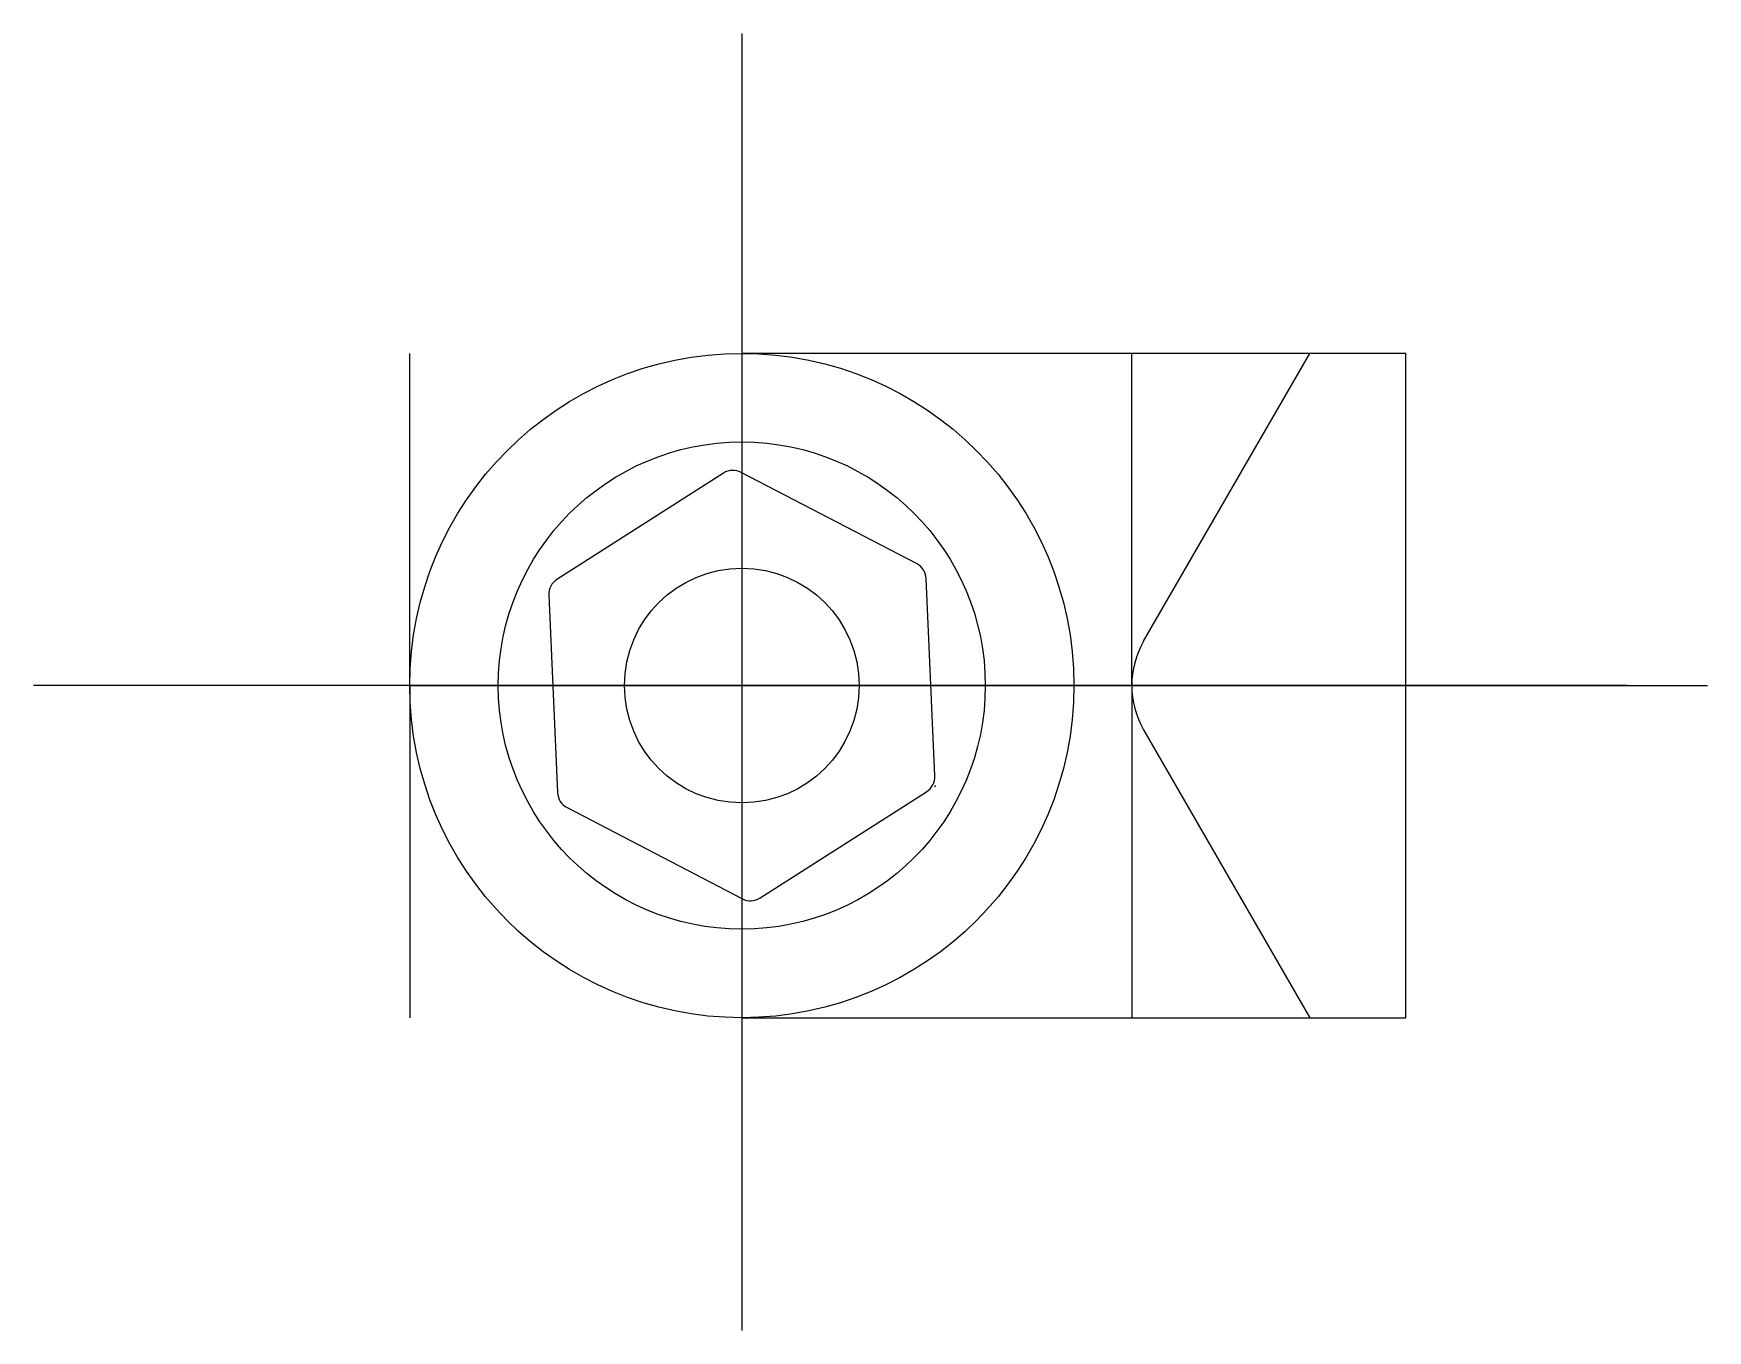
# Model space of a CAD drawing. Header units: centimetres. Extents: x -1.6 to 2.18, y -1.46 to 1.47.
import ezdxf

# ---------------------------------------------------------------- set-up
doc = ezdxf.new("R2010")
doc.units = ezdxf.units.CM
doc.header["$MEASUREMENT"] = 0
for name, color, linetype in [('GoPro Mount F-M v14_Cutout Female (3T+nut)', 7, 'Continuous'), ('GoPro Mount F-M v14_CutOut Male (2T)', 7, 'Continuous'), ('GoPro Mount F-M v14_Skizze TOP', 7, 'Continuous')]:
    doc.layers.add(name, color=color, linetype=linetype)

msp = doc.modelspace()

# ---------------------------------------------------------------- linework, layer by layer
at = {"layer": 'GoPro Mount F-M v14_Cutout Female (3T+nut)'}
for p, q in [((-0.75, 0), (1.5, 0)), ((1.5, 0, 0.28), (-0.75, 0, 0.28)), ((-0.75, 0, 0.28), (1.5, 0, 0.28)), ((0.75, 0, 1.7), (-0.75, 0, 1.7)), ((-0.75, 0, 0.89), (1.5, 0, 0.89)), ((-0.75, 0, 1.5), (0.75, 0, 1.5)), ((-0.75, 0, 1.5), (0.75, 0, 1.5)), ((-0.75, 0, 1.22), (-0.75, 0, 0.89)), ((-0.75, 0, 0.61), (-0.75, 0, 0.28)), ((-0.75, 0, 1.22), (1.5, 0, 1.22)), ((-0.75, 0), (0.75, 0)), ((1.5, 0, 0.89), (-0.75, 0, 0.89)), ((1.5, 0, 1.22), (-0.75, 0, 1.22)), ((-0.75, 0), (0.75, 0)), ((1.5, 0, 0.61), (-0.75, 0, 0.61)), ((-0.75, 0, 0.61), (1.5, 0, 0.61)), ((-0.75, 0, 1.7), (-0.75, 0, 1.5)), ((-0.75, 0), (0.75, 0)), ((-0.75, 0), (0.75, 0)), ((1.5, 0, 1.5), (-0.75, 0, 1.5)), ((-0.427, 0, 1.7), (0.4325, 0, 1.7)), ((0.4325, 0, 1.36), (-0.427, 0, 1.36)), ((-0.427, 0, 1.36), (-0.427, 0, 1.7)), ((0.4325, 0, 1.7), (0.4325, 0, 1.36)), ((0.75, 0, 1.5), (0.75, 0, 1.7)), ((1.5, 0), (1.5, 0, 0.28)), ((1.5, 0, 0.28), (1.5, 0, 0.61)), ((1.5, 0, 0.89), (1.5, 0, 1.22)), ((1.5, 0, 1.22), (1.5, 0, 1.5)), ((1.5, 0, 0.61), (1.5, 0, 0.89))]:
    msp.add_line(p, q, dxfattribs=at)
msp.add_point((0, 0), dxfattribs=at)
at = {"layer": 'GoPro Mount F-M v14_CutOut Male (2T)'}
for p, q in [((-0.75, 0, 0.92), (-0.75, 0, 0.58)), ((-0.75, 0, 0.92), (1.5, 0, 0.92)), ((-0.75, 0, 1.2), (1.5, 0, 1.2)), ((1.5, 0, 1.5), (-0.75, 0, 1.5)), ((-0.75, 0, 1.5), (-0.75, 0, 1.2)), ((1.5, 0, 0.3), (-0.75, 0, 0.3)), ((1.5, 0, 0.92), (-0.75, 0, 0.92)), ((-0.75, 0, 0.3), (1.5, 0, 0.3)), ((-0.75, 0, 0.3), (-0.75, 0)), ((1.5, 0, 0.58), (-0.75, 0, 0.58)), ((-0.75, 0, 0.58), (1.5, 0, 0.58)), ((-0.75, 0), (1.5, 0)), ((1.5, 0, 1.2), (-0.75, 0, 1.2)), ((1.5, 0, 1.2), (1.5, 0, 1.5)), ((1.5, 0, 0.92), (1.5, 0, 1.2)), ((1.5, 0, 0.58), (1.5, 0, 0.92)), ((1.5, 0), (1.5, 0, 0.3)), ((1.5, 0, 0.3), (1.5, 0, 0.58))]:
    msp.add_line(p, q, dxfattribs=at)
msp.add_point((0, 0), dxfattribs=at)
at = {"layer": 'GoPro Mount F-M v14_Skizze TOP'}
for p, q in [((0, 1.4722), (0, -1.4562)), ((-0.75, 0), (-0.75, 0.75)), ((0, 0.75), (0, -0.75)), ((1.5, 0.75), (0, 0.75)), ((0.8809, 0), (0.8809, 0.75)), ((0.9077, 0.1), (1.283, 0.75)), ((1.5, -0.75), (1.5, 0.75)), ((-0.0412, 0.4796), (-0.4175, 0.2396)), ((0.3948, 0.2755), (-0.0012, 0.4814)), ((0.4359, -0.2041), (0.4163, 0.2417)), ((-0.4359, 0.2041), (-0.4163, -0.2417)), ((2, 0), (-1.6, 0)), ((-0.75, 0), (-0.75, -0.75)), ((0.85, 0), (2.1814, 0)), ((0.8809, 0), (0.8809, -0.75)), ((0.9077, -0.1), (1.283, -0.75)), ((0.0412, -0.4796), (0.4175, -0.2396)), ((-0.3948, -0.2755), (0.0012, -0.4814)), ((0, -0.75), (1.5, -0.75))]:
    msp.add_line(p, q, dxfattribs=at)
for radius in [0.75, 0.55, 0.265]:
    msp.add_circle((0, 0), radius, dxfattribs=at)
for centre, radius, start, end in [((-0.0197, 0.4459), 0.04, 62.5268, 122.5268), ((0.3763, 0.24), 0.04, 2.5268, 62.5268), ((-0.396, 0.2059), 0.04, 122.5268, 182.5268), ((1.0809, 0), 0.2, 150, 210), ((0.396, -0.2059), 0.04, 302.5268, 2.5268), ((-0.3763, -0.24), 0.04, 182.5268, 242.5268), ((0.0197, -0.4459), 0.04, 242.5268, 302.5268)]:
    msp.add_arc(centre, radius, start, end, dxfattribs=at)
for p in [(0, 0), (0, 0), (0.437, -0.2272)]:
    msp.add_point(p, dxfattribs=at)

doc.saveas('drawing.dxf')
